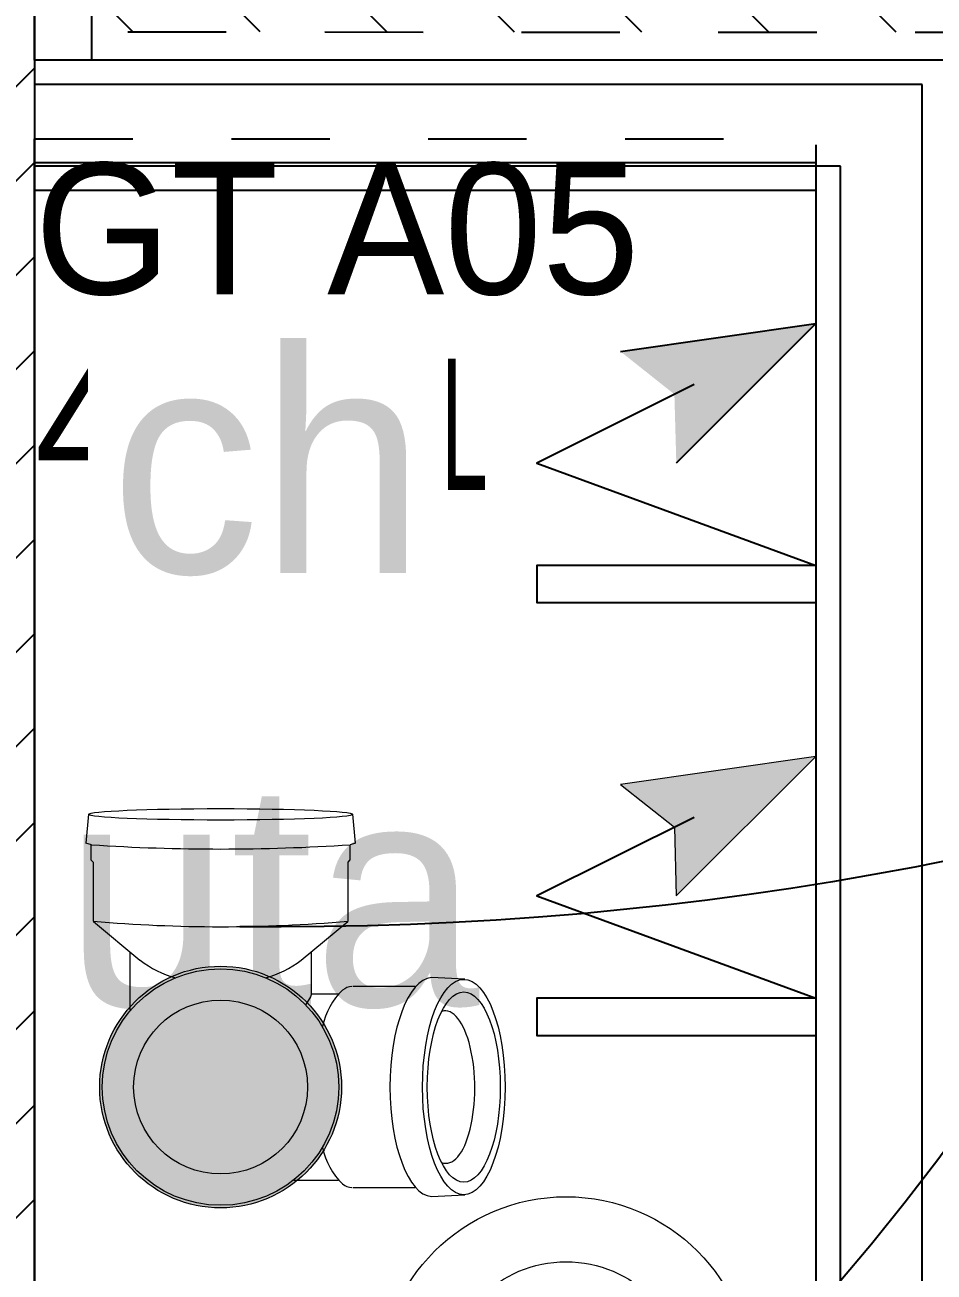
# Model space of a CAD drawing. Header units: centimetres. Extents: x -35664 to 50682, y -23001 to 23705.
# Drawn here: x 6225.4 to 6274.2, y 4330.4 to 4397.5 of the extents above; entities that cross this region are included whole.
import ezdxf

# ---------------------------------------------------------------- set-up
doc = ezdxf.new("R2010")
doc.units = ezdxf.units.CM
for name, pattern in [('ACAD_ISO02W100', [15, 12, -3]), ('ISO-03', [1.5, 0.6, -0.9]), ('Style de ligne -13', [0.147638, 0.098425, -0.049213]), ('VW-01', [0.41656, 0.20828, -0.20828])]:
    doc.linetypes.add(name, pattern=pattern)
for name, color, linetype in [('B aménagement intérieur', 252, 'Continuous'), ('B BATI-équipement-sanitaires', 252, 'Continuous'), ('B GÈnÈral_Hatch', 252, 'Continuous'), ('B Général', 252, 'Continuous'), ('C ANNOTATIONS-prestations', 252, 'Continuous'), ('C ANNOTATIONS-textes-numérotation gaine', 252, 'ISO-03'), ('D SURFACES-shab', 252, 'Continuous'), ('F REMPLISSAGE-vert clair', 252, 'Continuous'), ('F REMPLISSAGE-vert foncé', 252, 'Continuous'), ('prlm-CHAUFF', 4, 'Continuous'), ('prlm-EAU-CHU', 42, 'Continuous'), ('prlm-EAU-EUEV', 25, 'Continuous'), ('prlm-GT', 242, 'Continuous'), ('prlm-MOD', 64, 'Continuous')]:
    doc.layers.add(name, color=color, linetype=linetype)
doc.layers.add('prlm-ELEC-CFO', color=1, linetype='Continuous', lineweight=25)
doc.layers.add('prlm-ZEROPLOT', color=254, linetype='Continuous', plot=False)
doc.layers.get('prlm-CHAUFF').off()
doc.styles.add('Eurostile', font='Eurosti.TTF')
doc.styles.add('prlm-elec-cfo', font='comic.ttf', dxfattribs={"height": 12})
doc.styles.add('Trebuchet MS (bold italic)', font='trebucbi.ttf')

# ---------------------------------------------------------------- blocks, each defined once
blk = doc.blocks.new('A 90.meuble vasque 80x60')
at = {"layer": 'B BATI-équipement-sanitaires', "linetype": 'Style de ligne -13', "ltscale": 25.4, "flags": 128}
blk.add_lwpolyline([(-40, -3.071), (40, -3.071), (40, -53.071), (-40, -53.071)], close=True, dxfattribs=at)
at = {"layer": 'B Général', "flags": 128}
blk.add_lwpolyline([(-40, 0), (40, 0), (40, -55), (-40, -55)], close=True, dxfattribs=at)
blk = doc.blocks.new('A 90.T3 S102_105 (2D)')
at = {"layer": 'B GÈnÈral_Hatch', "linetype": 'Continuous'}
h = blk.add_hatch(dxfattribs=at)
h.set_pattern_fill('F_P__SOFFITE', color=256, style=0, pattern_type=2)
h.set_pattern_definition([(45, (0, 0.2205), (-3.52778, 3.30729), [])])
h.paths.add_polyline_path([(-61.021, 289.021), (-60.984, 20.021), (-281.079, 20.021), (-281.042, 192.489), (-193.039, 192.536), (-193.005, 289.005)])
at = {"layer": 'B Général', "linetype": 'Continuous'}
for p, q in [((-239.022, 289.021), (-239.022, 201.021)), ((-239.022, 201.021), (-281.022, 201.021)), ((-232.022, 194.021), (-281.022, 194.021))]:
    blk.add_line(p, q, dxfattribs=at)
at = {"layer": 'B Général', "linetype": 'VW-01', "ltscale": 25.4, "flags": 128}
blk.add_lwpolyline([(-61.021, 289.021), (-60.984, 20.021), (-281.079, 20.021), (-281.042, 192.489), (-193.039, 192.536), (-193.005, 289.005)], close=True, dxfattribs=at)
at = {"layer": 'D SURFACES-shab', "lineweight": 18, "flags": 128}
blk.add_lwpolyline([(-61.021, 289.021), (-61.021, 20.021), (-281.116, 20.021), (-281.042, 193.997), (-193.039, 194.044), (-193.005, 289.005)], close=True, dxfattribs=at)
at = {"layer": 'F REMPLISSAGE-vert clair'}
for p, q in [((-237.722, 289.021), (-237.722, 199.721)), ((-233.322, 289.021), (-233.322, 195.321)), ((-237.722, 199.721), (-281.022, 199.721)), ((-233.322, 195.321), (-281.022, 195.321))]:
    blk.add_line(p, q, dxfattribs=at)
at = {"layer": 'F REMPLISSAGE-vert foncé', "linetype": 'Continuous'}
for p, q in [((-239.022, 289.021), (-239.022, 201.021)), ((-239.022, 201.021), (-281.022, 201.021)), ((-232.022, 194.021), (-281.022, 194.021))]:
    blk.add_line(p, q, dxfattribs=at)
at = {"layer": 'F REMPLISSAGE-vert foncé'}
for p, q in [((-237.722, 289.021), (-237.722, 199.721)), ((-233.322, 289.021), (-233.322, 195.321)), ((-237.722, 199.721), (-281.022, 199.721)), ((-233.322, 195.321), (-281.022, 195.321))]:
    blk.add_line(p, q, dxfattribs=at)
at = {"layer": 'B Général', "xscale": -1, "rotation": 90}
blk.add_blockref('A 90.meuble vasque 80x60', (-281.042, 154.021), dxfattribs=at)
blk = doc.blocks.new('A 90.Groupe-35-1')
at = {"layer": 'C ANNOTATIONS-textes-numérotation gaine', "linetype": 'VW-01', "ltscale": 25.4, "flags": 128}
blk.add_lwpolyline([(6225.888, 4391.389), (6267.888, 4391.389), (6267.888, 4300.389), (6225.888, 4300.389)], close=True, dxfattribs=at)
at = {"layer": 'C ANNOTATIONS-textes-numérotation gaine', "insert": (6225.888, 4390.087), "char_height": 7.059, "width": 42, "attachment_point": 1, "line_spacing_factor": 0.894142, "style": 'Eurostile'}
blk.add_mtext('GT A05\\P42*91', dxfattribs=at)
blk = doc.blocks.new('xi.UTA')
at = {"layer": 'prlm-ELEC-CFO', "lineweight": 5}
blk.add_hatch(color=0, dxfattribs=at).paths.add_polyline_path([(-3, 6), (-0.103, 3.699), (0, 0), (7.5, 7.5)])
at = {"layer": 'prlm-ELEC-CFO', "color": 0, "lineweight": 5, "flags": 128}
blk.add_lwpolyline([(-3, 6), (-0.103, 3.699), (0, 0), (7.5, 7.5)], close=True, dxfattribs=at)
at = {"layer": 'prlm-ELEC-CFO', "color": 0}
blk.add_lwpolyline([(0.955, 4.227), (-7.5, 0), (7.5, -5.5), (-7.5, -5.5), (-7.5, -7.5), (7.5, -7.5)], dxfattribs=at)
blk = doc.blocks.new('xi.CH')
at = {"layer": 'prlm-ELEC-CFO', "lineweight": 5}
blk.add_hatch(color=0, dxfattribs=at).paths.add_polyline_path([(-3, 6), (-0.103, 3.699), (0, 0), (7.5, 7.5)])
at = {"layer": 'prlm-ELEC-CFO', "color": 0}
for points in [[(-3, 6), (7.5, 7.5), (0, 0)], [(0.955, 4.227), (-7.5, 0), (7.5, -5.5), (-7.5, -5.5), (-7.5, -7.5), (7.5, -7.5)]]:
    blk.add_lwpolyline(points, dxfattribs=at)
blk = doc.blocks.new('xi.dchrob')
at = {"layer": 'prlm-ZEROPLOT', "color": 253, "linetype": 'ACAD_ISO02W100', "ltscale": 5}
for radius in [180, 120]:
    blk.add_circle((13.375, 0), radius, dxfattribs=at)
blk = doc.blocks.new('xi.aam22')
at = {"layer": 'prlm-EAU-CHU', "color": 0, "lineweight": 13}
for p, q in [((-5.799, 13.123), (-5.89, 11.331)), ((5.89, 11.331), (5.799, 13.123)), ((-5.41, 10.463), (-5.41, 7.114)), ((5.41, 7.114), (5.41, 10.463)), ((-13.12, 7.25), (-14.668, 7.106)), ((-13.12, 7.25), (-13.031, 6.97)), ((-12.219, 6.97), (-13.031, 6.97)), ((-12.093, 6.85), (-12.219, 6.97)), ((-8.922, 6.85), (-12.093, 6.85)), ((-6.828, 4.34), (-8.907, 6.841)), ((-5, 6.323), (-5, 4.87)), ((5, 3.931), (5, 6.323)), ((-7.269, 4.87), (-4.958, 4.867)), ((-8.907, -6.841), (-6.828, -4.34)), ((-4.091, -4.87), (-7.269, -4.87)), ((-14.668, -7.106), (-13.12, -7.25)), ((-13.028, -6.944), (-13.12, -7.25)), ((-13.031, -6.97), (-12.219, -6.97)), ((-12.219, -6.97), (-12.093, -6.85)), ((-12.093, -6.85), (-8.922, -6.85))]:
    blk.add_line(p, q, dxfattribs=at)
at = {"layer": 'prlm-EAU-CHU', "color": 0, "lineweight": 13, "flags": 128}
blk.add_lwpolyline([(-4.958, 4.867), (-4.86, 4.836), (-4.68, 4.729), (-4.43, 4.564)], dxfattribs=at)
at = {"layer": 'prlm-EAU-CHU', "color": 0, "lineweight": 13}
for radius in [6.36, 4.675]:
    blk.add_circle((0, 0), radius, dxfattribs=at)
for centre, radius, start, end in [((-119.647, -0.014), 106.844, 356.28096, 3.74771), ((-87.178, 0), 78.555, 354.99745, 5.00255), ((-4.475, 7.136), 0.936, 184.66048, 218.12589), ((4.475, 7.136), 0.936, 321.87411, 355.33952), ((-2.54, 9.094), 3.683, 223.50702, 258.77599), ((2.54, 9.094), 3.683, 281.22401, 316.49298), ((-11.683, 0.728), 6.052, 16.13317, 36.55417), ((-11.683, -0.728), 6.052, 323.44583, 343.86683)]:
    blk.add_arc(centre, radius, start, end, dxfattribs=at)
for centre, major_axis, ratio in [((0, 13.073), (5.789, 0), 0.383426), ((0, 13.073), (5.115, 0), 0.383329), ((-14.667, 0), (0, -7.101), 0.043635)]:
    blk.add_ellipse(centre, major_axis=major_axis, ratio=ratio, dxfattribs=at)
for centre, major_axis, ratio, start_param, end_param in [((0.001, 12.093), (-4.098, -0.028), 0.383971, 2.986035, 6.398097), ((0, 11.414), (-5.894, 0), 0.391508, 0.036281, 3.105311)]:
    blk.add_ellipse(centre, major_axis=major_axis, ratio=ratio, start_param=start_param, end_param=end_param, dxfattribs=at)
blk = doc.blocks.new('xi.chu')
at = {"layer": 'prlm-EAU-EUEV', "linetype": 'ByBlock', "lineweight": 5}
blk.add_hatch(color=0, dxfattribs=at).paths.add_polyline_path([(6.5, 0, 1), (-6.5, 0, 1)])
at = {"layer": 'prlm-EAU-EUEV', "color": 0, "linetype": 'ByBlock', "lineweight": 5}
blk.add_circle((0, 0), 6.5, dxfattribs=at)
blk = doc.blocks.new('xi.3cep130-200')
at = {"layer": 'B Général', "lineweight": 18}
for radius in [10, 6.5]:
    blk.add_circle((0, 0), radius, dxfattribs=at)
at = {"layer": 'B Général', "insert": (0, 0), "char_height": 3.0021, "width": 9.78152, "attachment_point": 5, "line_spacing_factor": 1.003317, "style": 'Trebuchet MS (bold italic)'}
blk.add_mtext('3CEp', dxfattribs=at)

msp = doc.modelspace()

# ---------------------------------------------------------------- hatches: boundary and pattern name
at = {"layer": 'B GÈnÈral_Hatch', "linetype": 'Continuous'}
h = msp.add_hatch(dxfattribs=at)
h.set_pattern_fill('50_BETON', color=256, style=0, pattern_type=2)
h.set_pattern_definition([(45, (0, 0), (2.4253472, -2.6458333), [])])
h.paths.add_polyline_path([(6225.888, 4900.389), (6209.888, 4900.389), (6209.888, 4291.389), (6225.888, 4291.389)])

# ---------------------------------------------------------------- linework, layer by layer
at = {"layer": 'B Général', "linetype": 'Continuous', "lineweight": 18}
msp.add_line((6225.888, 4900.389), (6225.888, 4291.389), dxfattribs=at)
at = {"layer": 'B Général', "linetype": 'Continuous'}
msp.add_line((6225.888, 4900.389), (6225.888, 4291.389), dxfattribs=at)
at = {"layer": 'C ANNOTATIONS-prestations', "linetype": 'Continuous'}
msp.add_open_spline([(4834.965, 4217.888), (4859.479, 4186.178), (4881.036, 4152.389), (6085.791, 4152.388), (7290.546, 4152.388), (7290.546, 4217.388), (7290.546, 4282.388), (6220.294, 4282.388), (5150.041, 4282.389), (5150.021, 4585.887), (5150, 4889.386), (5084.982, 4889.198), (5019.965, 4889.01), (5019.965, 4609.699), (5019.965, 4330.389), (4927.465, 4330.389), (4834.965, 4330.389), (4834.965, 4274.138), (4834.965, 4217.888)], degree=2, knots=[0, 0, 0, 1, 1, 2, 2, 3, 3, 4, 4, 5, 5, 6, 6, 7, 7, 8, 8, 9, 9, 9], dxfattribs=at)
at = {"layer": 'C ANNOTATIONS-prestations'}
msp.add_open_spline([(5019.965, 4889.389), (5019.965, 4609.889), (5019.965, 4330.389), (4927.465, 4330.389), (4834.965, 4330.389), (4834.965, 4274.138), (4834.965, 4217.888), (4859.479, 4186.178), (4881.036, 4152.389), (6085.791, 4152.389), (7290.546, 4152.389), (7290.546, 4217.388), (7290.546, 4282.387), (6220.273, 4282.388), (5150, 4282.389), (5150, 4585.889), (5150, 4889.389), (5084.982, 4889.389), (5019.965, 4889.389)], degree=2, knots=[0, 0, 0, 1, 1, 2, 2, 3, 3, 4, 4, 5, 5, 6, 6, 7, 7, 8, 8, 9, 9, 9], dxfattribs=at)

# ---------------------------------------------------------------- block references
at = {"layer": 'B aménagement intérieur', "xscale": -1, "rotation": 180}
msp.add_blockref('A 90.T3 S102_105 (2D)', (6506.93, 4589.632), dxfattribs=at)
at = {"layer": 'C ANNOTATIONS-textes-numérotation gaine'}
msp.add_blockref('A 90.Groupe-35-1', (0, 0), dxfattribs=at)
at = {"layer": 'prlm-CHAUFF'}
msp.add_blockref('xi.3cep130-200', (6254.46, 4324.489), dxfattribs=at)
at = {"layer": 'prlm-ELEC-CFO'}
for name, p in [('xi.CH', (6260.388, 4373.948)), ('xi.UTA', (6260.388, 4350.665))]:
    msp.add_blockref(name, p, dxfattribs=at)

# ---------------------------------------------------------------- next in the draw order: texts
at = {"layer": 'prlm-ELEC-CFO', "lineweight": 20, "char_height": 12, "attachment_point": 5, "line_spacing_factor": 0.8, "style": 'prlm-elec-cfo', "bg_fill": 3, "box_fill_scale": 1.1, "bg_fill_color": 256, "bg_fill_transparency": 0}
for s, insert in [('ch', (6238.433, 4373.948)), ('uta', (6238.643, 4350.665))]:
    msp.add_mtext(s, dxfattribs=dict(at, insert=insert))

# ---------------------------------------------------------------- next in the draw order: linework, layer by layer
at = {"layer": 'prlm-ELEC-CFO', "lineweight": 13}
msp.add_spline([(6433.663, 4348.124), (6371.805, 4346.547), (6305.593, 4411.59), (6242.623, 4433.422)], degree=3, dxfattribs=at)
at = {"layer": 'prlm-GT'}
msp.add_lwpolyline([(6225.888, 4390.111), (6267.888, 4390.111), (6267.888, 4300.387), (6225.888, 4300.387)], close=True, dxfattribs=at)

# ---------------------------------------------------------------- next in the draw order: block references
at = {"layer": 'prlm-EAU-CHU', "rotation": 270}
msp.add_blockref('xi.aam22', (6235.889, 4340.389), dxfattribs=at)
at = {"layer": 'prlm-EAU-EUEV'}
msp.add_blockref('xi.chu', (6235.889, 4340.389), dxfattribs=at)
at = {"layer": 'prlm-MOD'}
msp.add_blockref('xi.dchrob', (6225.762, 4529.001), dxfattribs=at)
at = {"layer": 'prlm-MOD', "rotation": 180}
msp.add_blockref('xi.dchrob', (6191.666, 4408.278), dxfattribs=at)

doc.saveas('drawing.dxf')
